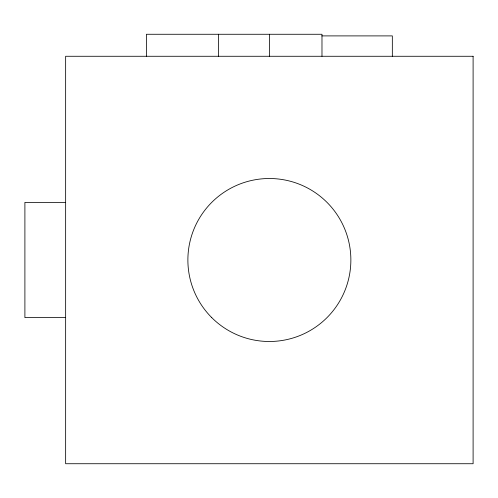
<?xml version="1.0" encoding="UTF-8"?>
<svg xmlns="http://www.w3.org/2000/svg" width="498" height="498" viewBox="0 0 498 498"><rect width="100%" height="100%" fill="white"/><g stroke="black" fill="none" stroke-linecap="round" stroke-linejoin="round"><path stroke-width="0.75" d="M321.833 35.9L392.331 35.9L392.331 56.274M65.643 202.381L24.9 202.381L24.9 317.624L65.643 317.624M321.982 56.274L321.982 34.269L146.412 34.269L146.412 56.274M269.374 34.269L269.374 56.274M218.441 34.269L218.441 56.274M473.1 56.274L65.643 56.274L65.643 463.731L473.1 463.731L473.1 56.274M211.75 317.624A81.491 81.491 0 0 0 348.09 281.09A81.491 81.491 0 0 0 248.284 181.284A81.491 81.491 0 0 0 211.75 317.624"/></g></svg>
